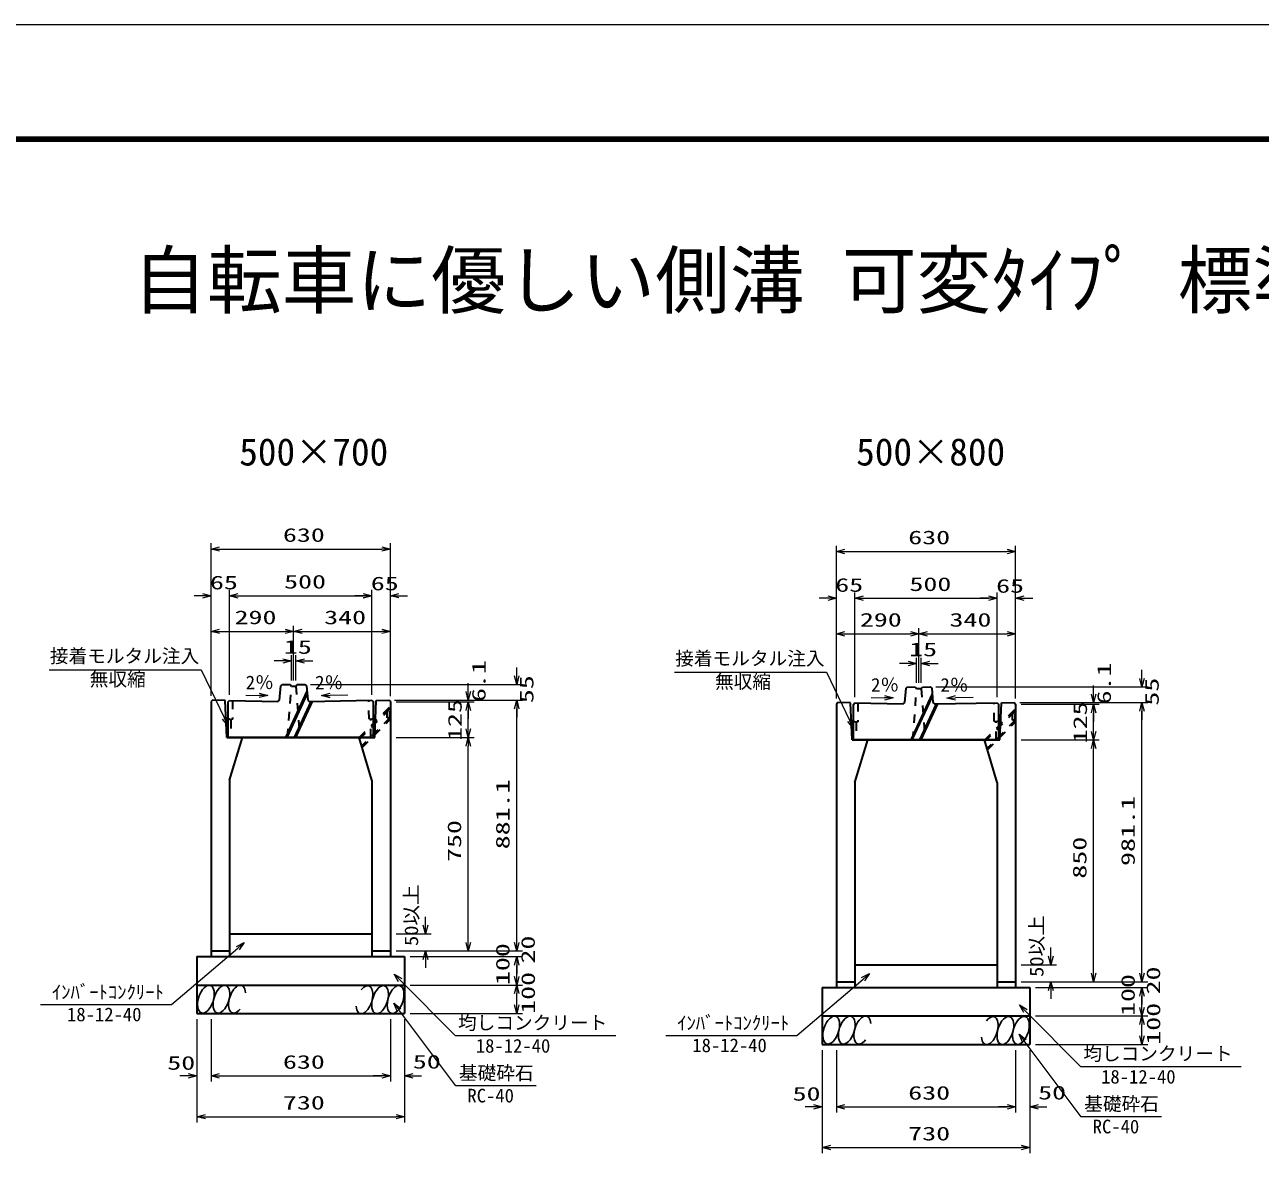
# Model space of a CAD drawing. Units: millimetres on the paper. Extents: x 0 to 841, y 0 to 594.
# Drawn here: x 283.1 to 500.2, y 395.7 to 594 of the extents above; entities that cross this region are included whole.
import ezdxf
from ezdxf.enums import TextEntityAlignment as Align

# ---------------------------------------------------------------- set-up
doc = ezdxf.new("R2010")
doc.units = ezdxf.units.MM
doc.linetypes.add('USER3', pattern=[3, 1.5, -1.5])
for name, color, linetype, lineweight in [('D-STR-DIM（寸法）', 7, 'Continuous', 13), ('D-STR-HTXT(均しCON-旗)', 7, 'Continuous', 13), ('D-STR-HTXT(基礎砕石-旗)', 7, 'Continuous', 13), ('D-STR-HTXT（旗上げ）', 7, 'Continuous', 13), ('D-STR-STRF(グリ)', 7, 'Continuous', 25), ('D-STR（構造物）', 1, 'Continuous', 35), ('D-TTL-LINE（区切線）', 7, 'Continuous', 18), ('D-TTL（外枠）', 2, 'Continuous', 140)]:
    doc.layers.add(name, color=color, linetype=linetype, lineweight=lineweight)
doc.layers.add('D-STR-TXT(文字)', color=7, linetype='Continuous')
doc.styles.add('ＭＳ ゴシック', font='')
doc.styles.get('ＭＳ ゴシック').set_extended_font_data('MS Gothic')

# ---------------------------------------------------------------- blocks, each defined once
blk = doc.blocks.new('_Open30')
at = {"color": 7, "linetype": 'Continuous', "lineweight": 13}
for p, q in [((-1, 0.2679), (0, 0)), ((0, 0), (-1, -0.2679)), ((0, 0), (-1, 0))]:
    blk.add_line(p, q, dxfattribs=at)

msp = doc.modelspace()

# ---------------------------------------------------------------- linework, layer by layer
at = {"layer": 'D-STR-DIM（寸法）'}
for p, q in [((315.846, 494.68), (315.846, 502.888)), ((317.346, 501.888), (345.846, 501.888)), ((347.346, 494.685), (347.346, 502.888)), ((425.733, 494.251), (425.733, 502.46)), ((457.233, 494.257), (457.233, 502.46)), ((427.233, 501.46), (455.733, 501.46)), ((314.346, 493.68), (312.846, 493.68)), ((315.846, 476.083), (315.846, 494.68)), ((319.096, 476.268), (319.096, 494.68)), ((319.096, 477.268), (319.096, 494.68)), ((320.596, 493.68), (322.096, 493.68)), ((320.596, 493.68), (342.596, 493.68)), ((342.596, 493.685), (341.096, 493.685)), ((344.096, 476.268), (344.096, 494.685)), ((344.096, 477.268), (344.096, 494.68)), ((347.346, 476.03), (347.346, 494.685)), ((348.846, 493.685), (350.346, 493.685)), ((424.233, 493.251), (422.733, 493.251)), ((425.733, 475.654), (425.733, 494.251)), ((428.983, 475.839), (428.983, 494.251)), ((428.983, 476.839), (428.983, 494.251)), ((430.483, 493.251), (431.983, 493.251)), ((430.483, 493.251), (452.483, 493.251)), ((452.483, 493.257), (450.983, 493.257)), ((453.983, 475.839), (453.983, 494.257)), ((453.983, 476.839), (453.983, 494.251)), ((457.233, 475.601), (457.233, 494.257)), ((458.733, 493.257), (460.233, 493.257)), ((315.851, 476.07), (315.851, 488.416)), ((317.351, 487.416), (328.846, 487.416)), ((330.346, 478.801), (330.346, 488.416)), ((330.346, 478.801), (330.346, 488.416)), ((331.846, 487.416), (345.846, 487.416)), ((347.346, 476.083), (347.346, 488.416)), ((425.739, 475.642), (425.739, 487.987)), ((427.239, 486.987), (438.733, 486.987)), ((440.233, 478.372), (440.233, 487.987)), ((440.233, 478.372), (440.233, 487.987)), ((441.733, 486.987), (455.733, 486.987)), ((457.233, 475.654), (457.233, 487.987)), ((328.452, 482.216), (326.952, 482.216)), ((329.952, 478.801), (329.952, 483.216)), ((330.739, 478.801), (330.739, 483.216)), ((332.239, 482.216), (333.739, 482.216)), ((439.839, 478.372), (439.839, 482.787)), ((440.627, 478.372), (440.627, 482.787)), ((369.549, 479.583), (369.549, 481.083)), ((438.339, 481.787), (436.839, 481.787)), ((442.127, 481.787), (443.627, 481.787)), ((479.436, 479.154), (479.436, 480.654)), ((333.339, 478.083), (370.549, 478.083)), ((361.051, 476.828), (361.051, 478.328)), ((470.938, 476.399), (470.938, 477.899)), ((321.935, 476.225), (324.297, 476.178)), ((339.884, 476.2), (336.767, 476.148)), ((431.823, 475.797), (434.184, 475.75)), ((443.226, 477.654), (480.436, 477.654)), ((449.771, 475.771), (446.654, 475.719)), ((348.096, 475.328), (362.051, 475.328)), ((348.096, 475.328), (370.549, 475.328)), ((348.096, 475.328), (370.549, 475.328)), ((348.346, 475.03), (362.051, 475.03)), ((348.346, 475.03), (362.051, 475.03)), ((361.051, 470.275), (361.051, 473.53)), ((361.051, 473.53), (361.051, 472.03)), ((369.549, 432.775), (369.549, 473.828)), ((369.549, 473.828), (369.549, 472.328)), ((457.983, 474.899), (471.938, 474.899)), ((457.983, 474.899), (480.436, 474.899)), ((457.983, 474.899), (480.436, 474.899)), ((458.233, 474.601), (471.938, 474.601)), ((458.233, 474.601), (471.938, 474.601)), ((479.436, 427.346), (479.436, 473.399)), ((479.436, 473.399), (479.436, 471.899)), ((470.938, 469.846), (470.938, 473.101)), ((470.938, 473.101), (470.938, 471.601)), ((348.346, 468.775), (362.051, 468.775)), ((348.346, 468.775), (362.051, 468.775)), ((361.051, 432.775), (361.051, 467.275)), ((458.233, 468.346), (471.938, 468.346)), ((458.233, 468.346), (471.938, 468.346)), ((470.938, 427.346), (470.938, 466.846)), ((353.535, 435.775), (353.535, 437.275)), ((348.346, 434.275), (354.535, 434.275)), ((369.549, 432.775), (369.549, 434.275)), ((348.346, 431.275), (370.549, 431.275)), ((348.346, 431.275), (362.051, 431.275)), ((348.346, 431.275), (370.549, 431.275)), ((348.346, 431.275), (354.535, 431.275)), ((350.846, 430.275), (370.549, 430.275)), ((350.846, 430.275), (370.549, 430.275)), ((463.422, 430.346), (463.422, 431.846)), ((353.535, 429.775), (353.535, 428.275)), ((369.549, 426.775), (369.549, 428.775)), ((369.549, 428.775), (369.549, 427.275)), ((458.233, 428.846), (464.422, 428.846)), ((479.436, 427.346), (479.436, 428.846)), ((458.233, 425.846), (480.436, 425.846)), ((458.233, 425.846), (471.938, 425.846)), ((458.233, 425.846), (480.436, 425.846)), ((458.233, 425.846), (464.422, 425.846)), ((350.846, 425.275), (370.549, 425.275)), ((350.846, 425.275), (370.549, 425.275)), ((369.549, 421.775), (369.549, 423.775)), ((460.733, 424.846), (480.436, 424.846)), ((460.733, 424.846), (480.436, 424.846)), ((463.422, 424.346), (463.422, 422.846)), ((479.436, 421.346), (479.436, 423.346)), ((479.436, 423.346), (479.436, 421.846)), ((313.346, 419.275), (313.346, 408.307)), ((315.846, 419.275), (315.846, 408.307)), ((315.846, 419.275), (315.846, 408.307)), ((347.346, 419.275), (347.346, 408.307)), ((349.846, 419.275), (349.846, 408.307)), ((350.846, 420.275), (370.549, 420.275)), ((460.733, 419.846), (480.436, 419.846)), ((460.733, 419.846), (480.436, 419.846)), ((313.346, 418.275), (313.346, 401.15)), ((347.346, 418.275), (347.346, 408.307)), ((349.846, 418.275), (349.846, 401.15)), ((479.436, 416.346), (479.436, 418.346)), ((460.733, 414.846), (480.436, 414.846)), ((423.233, 413.846), (423.233, 402.879)), ((423.233, 412.846), (423.233, 395.721)), ((425.733, 413.846), (425.733, 402.879)), ((425.733, 413.846), (425.733, 402.879)), ((457.233, 413.846), (457.233, 402.879)), ((457.233, 412.846), (457.233, 402.879)), ((459.733, 413.846), (459.733, 402.879)), ((459.733, 412.846), (459.733, 395.721)), ((311.846, 409.307), (310.346, 409.307)), ((317.346, 409.307), (345.846, 409.307)), ((317.346, 409.307), (318.846, 409.307)), ((345.846, 409.307), (344.346, 409.307)), ((351.346, 409.307), (352.846, 409.307)), ((421.733, 403.879), (420.233, 403.879)), ((427.233, 403.879), (455.733, 403.879)), ((427.233, 403.879), (428.733, 403.879)), ((455.733, 403.879), (454.233, 403.879)), ((461.233, 403.879), (462.733, 403.879)), ((314.846, 402.15), (348.346, 402.15)), ((424.733, 396.721), (458.233, 396.721))]:
    msp.add_line(p, q, dxfattribs=at)
at = {"layer": 'D-STR-HTXT(均しCON-旗)'}
for points in [[(285.853, 421.844), (308.888, 421.844), (320.545, 431.755)], [(386.994, 416.327), (358.786, 416.327), (349.063, 426.144)], [(395.74, 416.415), (418.775, 416.415), (430.432, 426.326)], [(496.881, 410.898), (468.673, 410.898), (458.95, 420.715)]]:
    msp.add_lwpolyline(points, dxfattribs=at)
at = {"layer": 'D-STR-HTXT(基礎砕石-旗)'}
for points in [[(372.968, 407.578), (358.864, 407.578), (348.86, 420.904)], [(482.855, 402.149), (468.751, 402.149), (458.747, 415.475)]]:
    msp.add_lwpolyline(points, dxfattribs=at)
at = {"layer": 'D-STR-HTXT（旗上げ）'}
for points in [[(287.372, 480.666), (314.093, 480.666), (318.187, 472.156)], [(397.263, 480.237), (423.984, 480.237), (428.078, 471.727)]]:
    msp.add_lwpolyline(points, dxfattribs=at)
at = {"layer": 'D-STR-STRF(グリ)'}
for centre, major_axis in [((314.94, 422.798), (0.79, 2.421)), ((317.662, 422.798), (0.79, 2.421)), ((345.55, 422.717), (-0.771, -2.427)), ((348.271, 422.739), (-0.771, -2.427)), ((424.828, 417.369), (0.79, 2.421)), ((427.549, 417.369), (0.79, 2.421)), ((455.437, 417.288), (-0.771, -2.427)), ((458.159, 417.31), (-0.771, -2.427))]:
    msp.add_ellipse(centre, major_axis=major_axis, ratio=0.5139, dxfattribs=at)
for centre, major_axis in [((320.402, 422.798), (0.79, 2.421)), ((342.81, 422.695), (-0.771, -2.427)), ((430.29, 417.369), (0.79, 2.421)), ((452.697, 417.267), (-0.771, -2.427))]:
    msp.add_ellipse(centre, major_axis=major_axis, ratio=0.5139, start_param=5.3575563, end_param=10.3750652, dxfattribs=at)
at = {"layer": 'D-STR（構造物）'}
for p, q in [((327.873, 475.341), (328.081, 477.838)), ((328.081, 477.838), (328.352, 478.083)), ((328.352, 478.083), (329.721, 478.055)), ((329.721, 478.055), (329.952, 477.801)), ((329.952, 477.801), (330.739, 477.801)), ((330.739, 477.801), (330.97, 478.055)), ((330.97, 478.055), (332.339, 478.083)), ((332.339, 478.083), (332.61, 477.838)), ((332.61, 477.838), (332.818, 475.341)), ((332.696, 476.883), (328.915, 468.774)), ((329.188, 468.774), (332.737, 476.387)), ((437.76, 474.912), (437.968, 477.41)), ((437.968, 477.41), (438.239, 477.654)), ((438.239, 477.654), (439.608, 477.626)), ((442.583, 476.454), (438.802, 468.346)), ((439.075, 468.346), (442.624, 475.958)), ((439.608, 477.626), (439.839, 477.372)), ((439.839, 477.372), (440.627, 477.372)), ((440.627, 477.372), (440.858, 477.626)), ((440.858, 477.626), (442.226, 477.654)), ((442.226, 477.654), (442.497, 477.41)), ((442.497, 477.41), (442.705, 474.912)), ((316.096, 475.328), (315.846, 475.083)), ((315.846, 475.083), (315.846, 431.275)), ((318.346, 475.283), (316.096, 475.328)), ((318.596, 468.775), (318.346, 475.283)), ((318.846, 475.022), (319.096, 475.267)), ((318.846, 468.774), (318.846, 475.022)), ((319.096, 475.267), (327.602, 475.097)), ((327.602, 475.097), (327.873, 475.341)), ((333.376, 475.103), (330.425, 468.774)), ((333.627, 475.108), (330.674, 468.774)), ((332.818, 475.341), (333.089, 475.097)), ((333.089, 475.097), (344.096, 475.317)), ((344.096, 475.317), (344.346, 475.072)), ((344.346, 475.072), (344.346, 468.774)), ((344.596, 468.775), (344.846, 475.283)), ((344.846, 475.283), (347.096, 475.328)), ((347.096, 475.328), (347.346, 475.083)), ((347.346, 475.083), (347.346, 431.275)), ((425.983, 474.899), (425.733, 474.654)), ((425.733, 474.654), (425.733, 425.846)), ((428.233, 474.854), (425.983, 474.899)), ((428.483, 468.346), (428.233, 474.854)), ((428.733, 474.594), (428.983, 474.839)), ((428.733, 468.346), (428.733, 474.594)), ((428.983, 474.839), (437.489, 474.668)), ((437.489, 474.668), (437.76, 474.912)), ((443.263, 474.674), (440.312, 468.346)), ((443.514, 474.679), (440.561, 468.346)), ((442.705, 474.912), (442.976, 474.668)), ((442.976, 474.668), (453.983, 474.889)), ((453.983, 474.889), (454.233, 474.644)), ((454.233, 474.644), (454.233, 468.346)), ((454.483, 468.346), (454.733, 474.854)), ((454.733, 474.854), (456.983, 474.899)), ((456.983, 474.899), (457.233, 474.654)), ((457.233, 474.654), (457.233, 425.846)), ((318.596, 468.775), (344.596, 468.775)), ((318.596, 468.775), (321.346, 468.775)), ((344.346, 468.774), (318.846, 468.774)), ((319.096, 461.275), (321.346, 468.775)), ((344.096, 461.275), (341.846, 468.775)), ((428.483, 468.346), (454.483, 468.346)), ((428.483, 468.346), (431.233, 468.346)), ((454.233, 468.346), (428.733, 468.346)), ((428.983, 460.846), (431.233, 468.346)), ((453.983, 460.846), (451.733, 468.346)), ((319.096, 461.275), (319.096, 431.275)), ((344.096, 461.275), (344.096, 431.275)), ((428.983, 460.846), (428.983, 425.846)), ((453.983, 460.846), (453.983, 425.846)), ((319.096, 434.275), (344.096, 434.275)), ((313.346, 430.275), (349.846, 430.275)), ((313.346, 430.275), (313.346, 420.275)), ((315.846, 431.275), (319.096, 431.275)), ((315.846, 431.275), (315.846, 430.275)), ((319.096, 431.275), (319.096, 430.275)), ((344.096, 431.275), (347.346, 431.275)), ((344.096, 431.275), (344.096, 430.275)), ((347.346, 431.275), (347.346, 430.275)), ((349.846, 430.275), (349.846, 420.275)), ((428.983, 428.846), (453.983, 428.846)), ((425.733, 425.846), (428.983, 425.846)), ((425.733, 425.846), (425.733, 424.846)), ((428.983, 425.846), (428.983, 424.846)), ((453.983, 425.846), (457.233, 425.846)), ((453.983, 425.846), (453.983, 424.846)), ((457.233, 425.846), (457.233, 424.846)), ((313.346, 425.275), (349.846, 425.275)), ((423.233, 424.846), (459.733, 424.846)), ((423.233, 424.846), (423.233, 414.846)), ((459.733, 424.846), (459.733, 414.846)), ((313.346, 420.275), (349.846, 420.275)), ((423.233, 419.846), (459.733, 419.846)), ((423.233, 414.846), (459.733, 414.846))]:
    msp.add_line(p, q, dxfattribs=at)
at = {"layer": 'D-STR（構造物）', "linetype": 'USER3'}
for p, q in [((329.269, 468.774), (329.952, 477.801)), ((330.739, 477.801), (331.422, 468.774)), ((439.156, 468.346), (439.839, 477.372)), ((440.627, 477.372), (441.31, 468.346)), ((319.603, 475.257), (319.593, 471.979)), ((347.096, 473.988), (341.854, 468.746)), ((341.935, 468.478), (347.271, 473.813)), ((343.598, 472.029), (343.589, 475.307)), ((347.271, 473.813), (347.023, 474.061)), ((347.271, 471.883), (347.271, 473.813)), ((429.49, 474.829), (429.48, 471.55)), ((456.984, 473.559), (451.742, 468.317)), ((451.823, 468.049), (457.158, 473.384)), ((453.486, 471.6), (453.476, 474.879)), ((457.158, 473.384), (456.911, 473.632)), ((457.158, 471.454), (457.158, 473.384)), ((319.296, 471.874), (318.846, 472.021)), ((319.593, 471.979), (319.296, 471.874)), ((319.296, 471.874), (319.296, 468.774)), ((347.271, 472.228), (342.301, 467.258)), ((342.375, 467.012), (347.271, 471.908)), ((343.896, 471.924), (343.598, 472.029)), ((344.346, 472.071), (343.896, 471.924)), ((343.896, 468.774), (343.896, 471.924)), ((346.771, 472.228), (346.771, 473.313)), ((347.271, 472.228), (346.771, 472.228)), ((347.023, 471.636), (347.271, 471.883)), ((429.183, 471.446), (428.733, 471.593)), ((429.48, 471.55), (429.183, 471.446)), ((429.183, 471.446), (429.183, 468.346)), ((457.158, 471.799), (452.188, 466.829)), ((452.262, 466.583), (457.158, 471.479)), ((453.783, 471.496), (453.486, 471.6)), ((454.233, 471.643), (453.783, 471.496)), ((453.783, 468.346), (453.783, 471.496)), ((456.658, 471.799), (456.658, 472.884)), ((457.158, 471.799), (456.658, 471.799)), ((456.911, 471.207), (457.158, 471.454)), ((341.846, 468.775), (344.596, 468.775)), ((451.733, 468.346), (454.483, 468.346))]:
    msp.add_line(p, q, dxfattribs=at)
at = {"layer": 'D-TTL-LINE（区切線）'}
msp.add_line((841, 594), (0, 594), dxfattribs=at)
at = {"layer": 'D-TTL（外枠）'}
msp.add_line((820.9, 573.9), (20.1, 573.9), dxfattribs=at)

# ---------------------------------------------------------------- block references
at = {"layer": 'D-STR-DIM（寸法）', "xscale": 1.5, "yscale": 1.5}
for p, rotation in [((315.846, 501.888), 180), ((425.733, 501.46), 180), ((319.096, 493.68), 180), ((319.096, 493.68), 180), ((347.346, 493.685), 180), ((428.983, 493.251), 180), ((428.983, 493.251), 180), ((457.233, 493.257), 180), ((315.851, 487.416), 180), ((330.346, 487.416), 180), ((425.739, 486.987), 180), ((440.233, 486.987), 180), ((330.739, 482.216), 180), ((440.627, 481.787), 180), ((369.549, 478.083), 270), ((479.436, 477.654), 270), ((325.797, 476.148), 358.85424), ((335.267, 476.122), 180.95838), ((361.051, 475.328), 270), ((435.684, 475.72), 358.85424), ((445.155, 475.694), 180.95838), ((470.938, 474.899), 270), ((361.051, 475.03), 90), ((361.051, 475.03), 90), ((369.549, 475.328), 90), ((369.549, 475.328), 90), ((470.938, 474.601), 90), ((470.938, 474.601), 90), ((479.436, 474.899), 90), ((479.436, 474.899), 90), ((361.051, 468.775), 270), ((470.938, 468.346), 270), ((361.051, 468.775), 90), ((470.938, 468.346), 90), ((353.535, 434.275), 270), ((361.051, 431.275), 270), ((369.549, 431.275), 270), ((369.549, 431.275), 270), ((353.535, 431.275), 90), ((369.549, 430.275), 90), ((369.549, 430.275), 90), ((463.422, 428.846), 270), ((369.549, 425.275), 270), ((463.422, 425.846), 90), ((470.938, 425.846), 270), ((479.436, 425.846), 270), ((479.436, 425.846), 270), ((369.549, 425.275), 90), ((479.436, 424.846), 90), ((479.436, 424.846), 90), ((369.549, 420.275), 270), ((479.436, 419.846), 270), ((479.436, 419.846), 90), ((479.436, 414.846), 270), ((315.846, 409.307), 180), ((315.846, 409.307), 180), ((349.846, 409.307), 180), ((425.733, 403.879), 180), ((425.733, 403.879), 180), ((459.733, 403.879), 180), ((313.346, 402.15), 180), ((423.233, 396.721), 180)]:
    msp.add_blockref('_Open30', p, dxfattribs=dict(at, rotation=rotation))
for p in [(347.346, 501.888), (457.233, 501.46), (315.846, 493.68), (344.096, 493.685), (344.096, 493.68), (425.733, 493.251), (453.983, 493.257), (453.983, 493.251), (330.346, 487.416), (347.346, 487.416), (440.233, 486.987), (457.233, 486.987), (329.952, 482.216), (439.839, 481.787), (313.346, 409.307), (347.346, 409.307), (347.346, 409.307), (423.233, 403.879), (457.233, 403.879), (457.233, 403.879), (349.846, 402.15), (459.733, 396.721)]:
    msp.add_blockref('_Open30', p, dxfattribs=at)
at = {"layer": 'D-STR-HTXT(均しCON-旗)', "xscale": 1.5, "yscale": 1.5}
for p, rotation in [((321.687, 432.726), 40.37163), ((348.008, 427.21), 134.72505), ((431.575, 427.298), 40.37163), ((457.895, 421.781), 134.72505)]:
    msp.add_blockref('_Open30', p, dxfattribs=dict(at, rotation=rotation))
at = {"layer": 'D-STR-HTXT(基礎砕石-旗)', "xscale": 1.5, "yscale": 1.5, "rotation": 126.89552}
for p in [(347.959, 422.103), (457.847, 416.674)]:
    msp.add_blockref('_Open30', p, dxfattribs=at)
at = {"layer": 'D-STR-HTXT（旗上げ）', "xscale": 1.5, "yscale": 1.5, "rotation": 295.69073}
for p in [(318.837, 470.804), (428.728, 470.375)]:
    msp.add_blockref('_Open30', p, dxfattribs=at)

# ---------------------------------------------------------------- texts
at = {"layer": 'D-STR-DIM（寸法）', "style": 'ＭＳ ゴシック', "width": 1.5}
for s, p in [('630', (328.471, 502.426)), ('630', (438.358, 501.997)), ('500', (328.679, 494.217)), ('65', (315.643, 494.074)), ('65', (343.911, 493.909)), ('65', (425.531, 493.645)), ('500', (438.566, 493.789)), ('65', (453.798, 493.48)), ('290', (319.974, 487.953)), ('340', (335.721, 487.953)), ('290', (429.861, 487.525)), ('340', (445.608, 487.525)), ('15', (328.633, 482.753)), ('15', (438.52, 482.324)), ('50', (308.148, 409.675)), ('630', (328.471, 409.845)), ('50', (351.298, 409.882)), ('50', (418.035, 404.246)), ('630', (438.358, 404.416)), ('50', (461.185, 404.454)), ('730', (328.471, 402.688)), ('730', (438.358, 397.259))]:
    msp.add_text(s, height=2.405, dxfattribs=at).set_placement(p, align=Align.BOTTOM_LEFT)
at = {"layer": 'D-STR-DIM（寸法）', "style": 'ＭＳ ゴシック'}
for s, width, p in [('6.1', 1.5, (364.814, 475.005)), ('6.1', 1.5, (474.702, 474.577)), ('55', 1.5, (373.213, 474.793)), ('55', 1.5, (483.1, 474.364)), ('125', 1.5, (360.607, 468.161)), ('125', 1.5, (470.494, 467.732)), ('881.1', 1.5, (369.011, 449.134)), ('981.1', 1.5, (478.898, 446.206)), ('750', 1.5, (360.513, 446.9)), ('850', 1.5, (470.4, 443.971)), ('50以上', 1.1, (352.953, 432.138)), ('50以上', 1.1, (462.84, 426.709)), ('100', 1.5, (369.011, 425.275)), ('20', 1.5, (373.463, 429.056)), ('20', 1.5, (483.35, 423.627)), ('100', 1.5, (373.484, 420.219)), ('100', 1.5, (478.898, 419.846)), ('100', 1.5, (483.371, 414.791))]:
    msp.add_text(s, height=2.405, rotation=90, dxfattribs=dict(at, width=width)).set_placement(p, align=Align.BOTTOM_LEFT)
for rotation, p in [(0.01, (321.943, 476.524)), (359.99, (334.13, 476.513)), (0.01, (431.83, 476.096)), (359.99, (444.017, 476.084))]:
    msp.add_text('2％', height=2.405, rotation=rotation, dxfattribs=at).set_placement(p, align=Align.BOTTOM_LEFT)
at = {"layer": 'D-STR-HTXT(均しCON-旗)', "style": 'ＭＳ ゴシック'}
for s, p in [('ｲﾝﾊﾞｰﾄｺﾝｸﾘｰﾄ', (287.863, 422.128)), ('18-12-40', (290.526, 418.194)), ('均しコンクリート', (359.234, 416.739)), ('ｲﾝﾊﾞｰﾄｺﾝｸﾘｰﾄ', (397.75, 416.699)), ('18-12-40', (362.367, 412.677)), ('18-12-40', (400.413, 412.765)), ('均しコンクリート', (469.121, 411.31)), ('18-12-40', (472.254, 407.248))]:
    msp.add_text(s, height=2.405, dxfattribs=at).set_placement(p, align=Align.BOTTOM_LEFT)
at = {"layer": 'D-STR-HTXT(基礎砕石-旗)', "style": 'ＭＳ ゴシック'}
for s, p in [('基礎砕石', (359.399, 407.914)), ('RC-40', (360.887, 403.928)), ('基礎砕石', (469.286, 402.485)), ('RC-40', (470.774, 398.499))]:
    msp.add_text(s, height=2.405, dxfattribs=at).set_placement(p, align=Align.BOTTOM_LEFT)
at = {"layer": 'D-STR-HTXT（旗上げ）', "style": 'ＭＳ ゴシック'}
for s, p in [('接着モルタル注入', (287.518, 481.169)), ('接着モルタル注入', (397.409, 480.74)), ('無収縮', (294.522, 477.092)), ('無収縮', (404.413, 476.663))]:
    msp.add_text(s, height=2.405, dxfattribs=at).set_placement(p, align=Align.BOTTOM_LEFT)
at = {"layer": 'D-STR-TXT(文字)', "style": 'ＭＳ ゴシック'}
for s, height, p in [('自転車に優しい側溝 可変ﾀｲﾌﾟ 標準図', 9.621, (302.027, 541.419)), ('500×700', 4.811, (320.793, 515.111)), ('500×800', 4.811, (429.208, 515.111))]:
    msp.add_text(s, height=height, dxfattribs=at).set_placement(p, align=Align.BOTTOM_LEFT)

doc.saveas('drawing.dxf')
